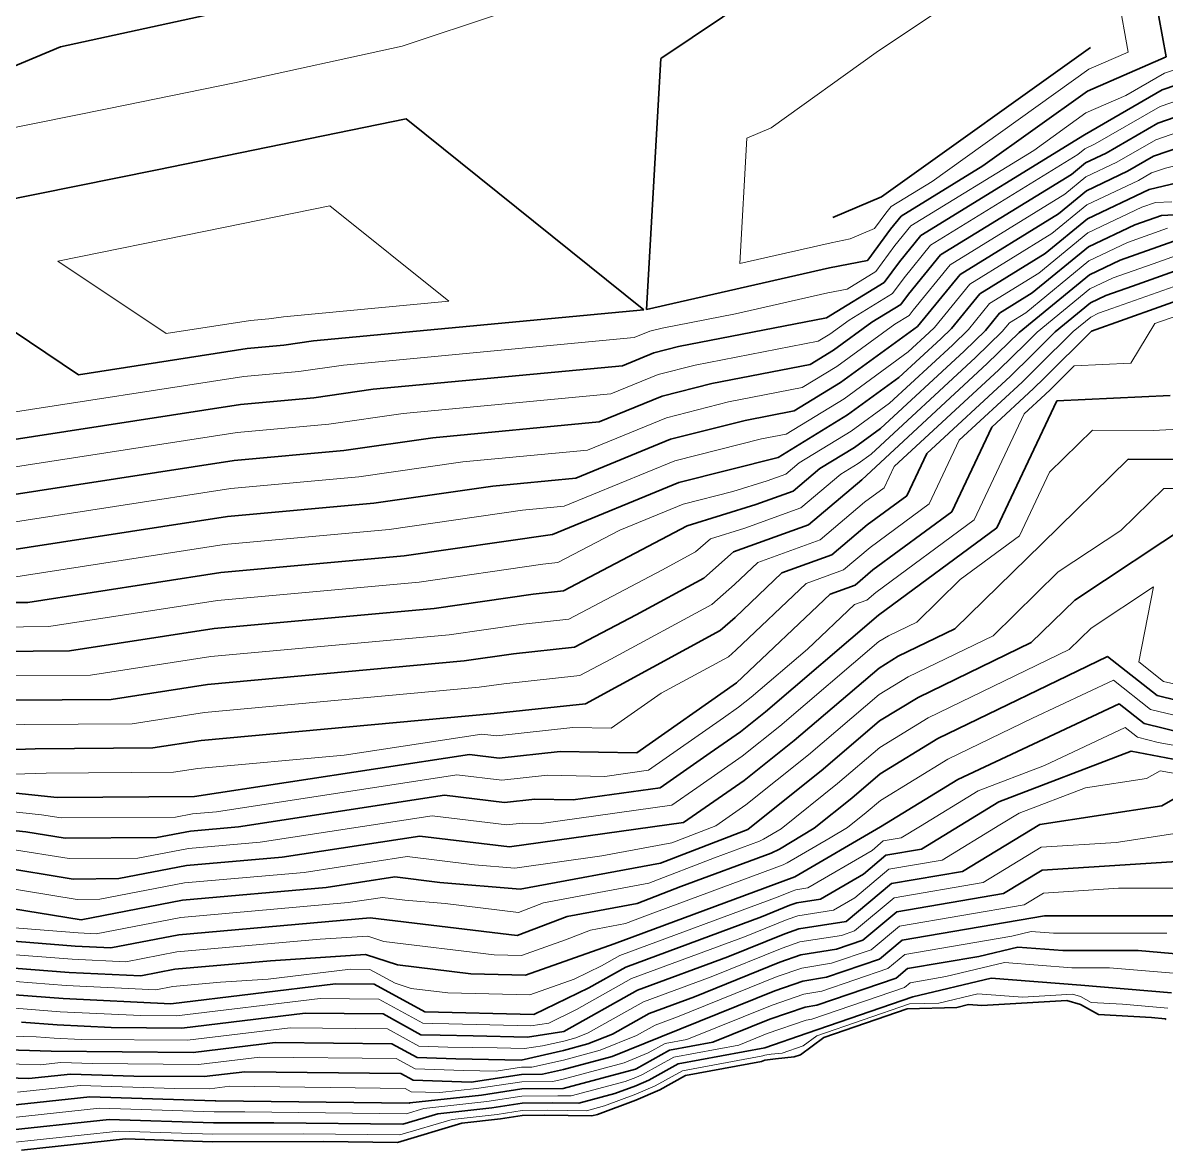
# Model space of a CAD drawing. Header units: millimetres. Extents: x -861324 to 439029, y -308065 to 694685.
# Drawn here: x -713626 to -646021, y -184402 to -117782 of the extents above; entities that cross this region are included whole.
import ezdxf

# ---------------------------------------------------------------- set-up
doc = ezdxf.new("R2010")
doc.units = ezdxf.units.MM
for name, color, linetype, lineweight in [('C-TOPO', 7, 'Continuous', 9), ('C-TOPO-MAJR', 7, 'Continuous', 35), ('C-TOPO-MINR', 7, 'Continuous', 9)]:
    doc.layers.add(name, color=color, linetype=linetype, lineweight=lineweight)

msp = doc.modelspace()

# ---------------------------------------------------------------- linework, layer by layer
at = {"layer": 'C-TOPO', "lineweight": 35}
for p, q in [((-651888, -175557), (-656913, -175862)), ((-651093, -175798), (-651888, -175557)), ((-661332, -176054), (-666263, -177742)), ((-658401, -175966), (-661332, -176054)), ((-657707, -175800), (-658401, -175966)), ((-656913, -175862), (-657707, -175800)), ((-650029, -176387), (-651093, -175798)), ((-646884, -176566), (-650029, -176387)), ((-646079, -176634), (-646884, -176566)), ((-646020, -176676), (-646079, -176634)), ((-666263, -177742), (-667643, -178767)), ((-669746, -179091), (-669946, -179156)), ((-669116, -179006), (-669746, -179091)), ((-668018, -178897), (-669116, -179006)), ((-667643, -178767), (-668018, -178897)), ((-669946, -179156), (-674438, -179992)), ((-674438, -179992), (-675963, -180837)), ((-675963, -180837), (-677377, -181448)), ((-677377, -181448), (-679655, -182297)), ((-684096, -182361), (-685375, -182556)), ((-682787, -182346), (-684096, -182361)), ((-679976, -182383), (-682787, -182346)), ((-679655, -182297), (-679976, -182383)), ((-687659, -182808), (-691467, -183942)), ((-685375, -182556), (-687659, -182808)), ((-707558, -183743), (-713715, -184402)), ((-702435, -183910), (-707558, -183743)), ((-695853, -183892), (-702435, -183910)), ((-691467, -183942), (-695853, -183892))]:
    msp.add_line(p, q, dxfattribs=at)
at = {"layer": 'C-TOPO-MAJR'}
for p, q in [((-649244, -101969), (-675835, -119849)), ((-646021, -119784), (-649244, -101969)), ((-691476, -114852), (-711403, -119205)), ((-711403, -119205), (-725283, -124952)), ((-662859, -128069), (-650496, -119229)), ((-675907, -119897), (-676746, -134715)), ((-675894, -119891), (-675907, -119897)), ((-675835, -119849), (-675894, -119891)), ((-650674, -121815), (-646021, -119784)), ((-646254, -121741), (-641252, -120028)), ((-656855, -126234), (-650674, -121815)), ((-650851, -124400), (-646254, -121741)), ((-646510, -123704), (-643176, -122563)), ((-690962, -123463), (-705688, -126463)), ((-676910, -134736), (-690962, -123463)), ((-649575, -125477), (-646510, -123704)), ((-660531, -130356), (-650851, -124400)), ((-650793, -126056), (-649575, -125477)), ((-648299, -126554), (-646766, -125668)), ((-646766, -125668), (-645099, -125097)), ((-661695, -129213), (-656855, -126234)), ((-651623, -126736), (-650793, -126056)), ((-647022, -127631), (-641519, -126311)), ((-705688, -126463), (-723131, -130000)), ((-659367, -131500), (-651623, -126736)), ((-650734, -127713), (-648299, -126554)), ((-652395, -129071), (-650734, -127713)), ((-650676, -129369), (-647022, -127631)), ((-662859, -128069), (-665725, -129290)), ((-658203, -132644), (-652395, -129071)), ((-646294, -129160), (-644360, -129066)), ((-662323, -129982), (-661695, -129213)), ((-653167, -131406), (-650676, -129369)), ((-650618, -131025), (-647878, -129722)), ((-647878, -129722), (-646294, -129160)), ((-723131, -130000), (-710341, -138573)), ((-663670, -131810), (-662323, -129982)), ((-661787, -131895), (-660531, -130356)), ((-653938, -133741), (-650618, -131025)), ((-648733, -131812), (-645566, -130688)), ((-665919, -132254), (-663683, -131816)), ((-663683, -131816), (-663670, -131810)), ((-661252, -133809), (-659367, -131500)), ((-657039, -133788), (-653167, -131406)), ((-650560, -132681), (-648733, -131812)), ((-676746, -134715), (-665919, -132254)), ((-662691, -133122), (-661787, -131895)), ((-648005, -133340), (-644689, -132166)), ((-666114, -135218), (-662691, -133122)), ((-660716, -135722), (-658203, -132644)), ((-654710, -136076), (-650560, -132681)), ((-661703, -134422), (-661252, -133809)), ((-658714, -135840), (-657039, -133788)), ((-655874, -134932), (-653938, -133741)), ((-650443, -135993), (-643812, -133644)), ((-649588, -133902), (-648005, -133340)), ((-663415, -135470), (-661703, -134422)), ((-652577, -136034), (-650501, -134337)), ((-650501, -134337), (-649588, -133902)), ((-696440, -136580), (-676910, -134736)), ((-656712, -135958), (-655874, -134932)), ((-674847, -136913), (-666114, -135218)), ((-665696, -137131), (-663415, -135470)), ((-665278, -139043), (-660716, -135722)), ((-659344, -136455), (-658714, -135840)), ((-661818, -138742), (-659344, -136455)), ((-657972, -137189), (-656712, -135958)), ((-656601, -137922), (-654710, -136076)), ((-653969, -137425), (-652577, -136034)), ((-653227, -138773), (-650443, -135993)), ((-710341, -138573), (-700362, -137031)), ((-700362, -137031), (-698195, -136832)), ((-698195, -136832), (-696440, -136580)), ((-676310, -137284), (-674847, -136913)), ((-667063, -137966), (-665696, -137131)), ((-662921, -141761), (-657972, -137189)), ((-678172, -138048), (-676310, -137284)), ((-655229, -138655), (-653969, -137425)), ((-692908, -139439), (-678172, -138048)), ((-672885, -139096), (-667063, -137966)), ((-664024, -144780), (-656601, -137922)), ((-675818, -139839), (-672885, -139096)), ((-668012, -140713), (-665278, -139043)), ((-664860, -140955), (-661818, -138742)), ((-660178, -143227), (-655229, -138655)), ((-653858, -139388), (-653227, -138773)), ((-700751, -140340), (-696418, -139942)), ((-696418, -139942), (-692908, -139439)), ((-679552, -141370), (-675818, -139839)), ((-656332, -141674), (-653858, -139388)), ((-652486, -140121), (-645775, -139800)), ((-720710, -143424), (-700751, -140340)), ((-656030, -147617), (-652486, -140121)), ((-675326, -142393), (-670923, -141278)), ((-670923, -141278), (-668012, -140713)), ((-668961, -143461), (-664860, -140955)), ((-689376, -142297), (-679552, -141370)), ((-664442, -142868), (-662921, -141761)), ((-658695, -146671), (-656332, -141674)), ((-694641, -143053), (-689376, -142297)), ((-680931, -144692), (-675326, -142393)), ((-701141, -143649), (-694641, -143053)), ((-666492, -144120), (-664442, -142868)), ((-661359, -145726), (-660178, -143227)), ((-718248, -146293), (-701141, -143649)), ((-674834, -144948), (-668961, -143461)), ((-653366, -148562), (-648264, -143569)), ((-648264, -143569), (-641107, -143607)), ((-668068, -145450), (-666492, -144120)), ((-692864, -146163), (-685843, -145156)), ((-685843, -145156), (-680931, -144692)), ((-682311, -148015), (-674834, -144948)), ((-667176, -147440), (-664024, -144780)), ((-670279, -146254), (-668068, -145450)), ((-663692, -147449), (-661359, -145726)), ((-701531, -146958), (-692864, -146163)), ((-674342, -147503), (-670279, -146254)), ((-663360, -150117), (-658695, -146671)), ((-715787, -149162), (-701531, -146958)), ((-651427, -151892), (-644042, -147016)), ((-691086, -149274), (-682311, -148015)), ((-681660, -151349), (-674342, -147503)), ((-671597, -149047), (-667176, -147440)), ((-665793, -149222), (-663692, -147449)), ((-663029, -152786), (-656030, -147617)), ((-658515, -153597), (-653366, -148562)), ((-701920, -150268), (-691086, -149274)), ((-673368, -150599), (-671597, -149047)), ((-668741, -150293), (-665793, -149222)), ((-713325, -152030), (-701920, -150268)), ((-677350, -152760), (-673368, -150599)), ((-671508, -152919), (-668741, -150293)), ((-664411, -151004), (-663360, -150117)), ((-683459, -151545), (-681660, -151349)), ((-665885, -151539), (-664411, -151004)), ((-716808, -152057), (-713325, -152030)), ((-689309, -152385), (-683459, -151545)), ((-671419, -156790), (-665885, -151539)), ((-654001, -154409), (-651427, -151892)), ((-702310, -153577), (-689309, -152385)), ((-681008, -154683), (-677350, -152760)), ((-669716, -158491), (-663029, -152786)), ((-672394, -153694), (-671508, -152919)), ((-710863, -154899), (-702310, -153577)), ((-680357, -158018), (-672394, -153694)), ((-661858, -155216), (-658515, -153597)), ((-684607, -155075), (-681008, -154683)), ((-660687, -157646), (-654001, -154409)), ((-715507, -154935), (-710863, -154899)), ((-687532, -155495), (-684607, -155075)), ((-662998, -155913), (-661858, -155216)), ((-659517, -160076), (-649488, -155221)), ((-649488, -155221), (-646556, -157526)), ((-702699, -156886), (-687532, -155495)), ((-668014, -160191), (-662998, -155913)), ((-677327, -160920), (-671419, -156790)), ((-708402, -157767), (-702699, -156886)), ((-714206, -157813), (-708402, -157767)), ((-685755, -158606), (-680357, -158018)), ((-662967, -159039), (-660687, -157646)), ((-658346, -162507), (-648789, -158027)), ((-648789, -158027), (-647323, -159179)), ((-646556, -157526), (-645348, -157822)), ((-703089, -160195), (-685755, -158606)), ((-671198, -159675), (-669716, -158491)), ((-666311, -161892), (-662967, -159039)), ((-647323, -159179), (-644907, -159771)), ((-705940, -160636), (-703089, -160195)), ((-672988, -160919), (-671198, -159675)), ((-670978, -162559), (-668014, -160191)), ((-662936, -162166), (-659517, -160076)), ((-716679, -160807), (-712905, -160690)), ((-712905, -160690), (-705940, -160636)), ((-685453, -161232), (-681855, -160840)), ((-681855, -160840), (-677327, -160920)), ((-655919, -163828), (-648090, -160832)), ((-648090, -160832), (-644779, -161451)), ((-703478, -163505), (-687223, -161019)), ((-687223, -161019), (-685453, -161232)), ((-675942, -162984), (-672988, -160919)), ((-670757, -165444), (-666311, -161892)), ((-664608, -163593), (-662936, -162166)), ((-720843, -162591), (-711604, -163568)), ((-674556, -165049), (-670978, -162559)), ((-662905, -165293), (-658346, -162507)), ((-711604, -163568), (-703478, -163505)), ((-700883, -165297), (-688692, -163432)), ((-688692, -163432), (-685152, -163858)), ((-681089, -163703), (-675942, -162984)), ((-666831, -165369), (-664608, -163593)), ((-646277, -164057), (-644652, -163131)), ((-685152, -163858), (-683353, -163663)), ((-683353, -163663), (-681089, -163703)), ((-658198, -165221), (-655919, -163828)), ((-653491, -165149), (-646277, -164057)), ((-720388, -164863), (-713459, -165596)), ((-713459, -165596), (-711131, -165974)), ((-705714, -165932), (-703711, -165546)), ((-703711, -165546), (-700883, -165297)), ((-684850, -166485), (-674556, -165049)), ((-675927, -167436), (-670757, -165444)), ((-668885, -166607), (-666831, -165369)), ((-667977, -168250), (-662905, -165293)), ((-660481, -166611), (-658198, -165221)), ((-658056, -167928), (-653491, -165149)), ((-711131, -165974), (-705714, -165932)), ((-698288, -167089), (-690161, -165846)), ((-690161, -165846), (-684850, -166485)), ((-674712, -168828), (-669367, -166847)), ((-669367, -166847), (-668885, -166607)), ((-663920, -168088), (-662586, -166969)), ((-662586, -166969), (-660481, -166611)), ((-715314, -167624), (-710657, -168380)), ((-707949, -168359), (-703944, -167587)), ((-703944, -167587), (-698288, -167089)), ((-684224, -168988), (-675927, -167436)), ((-653349, -167856), (-644465, -167283)), ((-695693, -168881), (-691630, -168259)), ((-691630, -168259), (-688974, -168579)), ((-678667, -172212), (-667977, -168250)), ((-666457, -169566), (-663920, -168088)), ((-662267, -168644), (-658056, -167928)), ((-655632, -169245), (-653349, -167856)), ((-710657, -168380), (-707949, -168359)), ((-704177, -169628), (-695693, -168881)), ((-688974, -168579), (-684224, -168988)), ((-677297, -169824), (-674712, -168828)), ((-664936, -170883), (-662267, -168644)), ((-717168, -169652), (-710184, -170786)), ((-710184, -170786), (-704177, -169628)), ((-667857, -169790), (-666457, -169566)), ((-661949, -170320), (-655632, -169245)), ((-681445, -170600), (-677297, -169824)), ((-669957, -170612), (-668274, -169934)), ((-668274, -169934), (-667857, -169790)), ((-663950, -171999), (-661949, -170320)), ((-704410, -171670), (-693098, -170673)), ((-693098, -170673), (-684394, -171727)), ((-684394, -171727), (-681445, -170600)), ((-677974, -173584), (-669957, -170612)), ((-667736, -171330), (-664936, -170883)), ((-661630, -171995), (-653207, -170562)), ((-653207, -170562), (-644272, -170562)), ((-719023, -171679), (-710536, -172341)), ((-708415, -172442), (-704410, -171670)), ((-671937, -172974), (-668571, -171618)), ((-668571, -171618), (-667736, -171330)), ((-710536, -172341), (-708415, -172442)), ((-683899, -174059), (-678667, -172212)), ((-665516, -172535), (-663950, -171999)), ((-662964, -173115), (-661630, -171995)), ((-698987, -173212), (-693362, -172840)), ((-693362, -172840), (-691480, -173452)), ((-677281, -174955), (-671937, -172974)), ((-668868, -173303), (-667616, -172870)), ((-667616, -172870), (-665516, -172535)), ((-661311, -173671), (-657100, -172954)), ((-657100, -172954), (-654786, -172400)), ((-654786, -172400), (-652139, -172606)), ((-652139, -172606), (-647671, -172606)), ((-647671, -172606), (-644986, -172833)), ((-717254, -173399), (-710889, -173895)), ((-706645, -174097), (-704643, -173711)), ((-704643, -173711), (-698987, -173212)), ((-691480, -173452), (-687128, -173979)), ((-680150, -174803), (-677974, -173584)), ((-673916, -175336), (-668868, -173303)), ((-666095, -174186), (-662964, -173115)), ((-661978, -174230), (-661311, -173671)), ((-710889, -173895), (-706645, -174097)), ((-687128, -173979), (-683899, -174059)), ((-669165, -174987), (-667496, -174410)), ((-667496, -174410), (-666095, -174186)), ((-666675, -175838), (-661978, -174230)), ((-660992, -175346), (-656365, -174238)), ((-656365, -174238), (-651071, -174650)), ((-704876, -175752), (-695146, -174572)), ((-695146, -174572), (-692843, -174598)), ((-692843, -174598), (-689862, -176232)), ((-683404, -176392), (-680150, -174803)), ((-681633, -177394), (-677281, -174955)), ((-675896, -177698), (-669165, -174987)), ((-651071, -174650), (-645699, -175104)), ((-715485, -175118), (-711241, -175449)), ((-711241, -175449), (-704876, -175752)), ((-676589, -176327), (-673916, -175336)), ((-667255, -177490), (-660992, -175346)), ((-704220, -177187), (-696930, -176303)), ((-696930, -176303), (-692324, -176356)), ((-692324, -176356), (-690090, -177580)), ((-689862, -176232), (-683404, -176392)), ((-678765, -177546), (-676589, -176327)), ((-669462, -176672), (-667375, -175950)), ((-667375, -175950), (-666675, -175838)), ((-713716, -176838), (-711594, -177003)), ((-711594, -177003), (-708411, -177154)), ((-672828, -178027), (-669462, -176672)), ((-708411, -177154), (-704220, -177187)), ((-690090, -177580), (-688945, -177616)), ((-688945, -177616), (-687006, -177655)), ((-687006, -177655), (-683777, -177735)), ((-683777, -177735), (-681633, -177394)), ((-680209, -178130), (-678765, -177546)), ((-678784, -178867), (-675896, -177698)), ((-669759, -178356), (-667255, -177490)), ((-718951, -178357), (-711946, -178557)), ((-703563, -178623), (-698713, -178034)), ((-698713, -178034), (-691805, -178114)), ((-691805, -178114), (-690319, -178928)), ((-681649, -178516), (-680209, -178130)), ((-675384, -178503), (-672828, -178027)), ((-674873, -179308), (-669759, -178356)), ((-711946, -178557), (-703563, -178623)), ((-690319, -178928), (-688028, -179000)), ((-688028, -179000), (-684151, -179078)), ((-684151, -179078), (-681649, -178516)), ((-681665, -179638), (-678784, -178867)), ((-677368, -179602), (-675384, -178503)), ((-702907, -180058), (-700497, -179766)), ((-700497, -179766), (-691285, -179872)), ((-682908, -179917), (-681665, -179638)), ((-681670, -180757), (-677391, -179612)), ((-677391, -179612), (-677377, -179606)), ((-677377, -179606), (-677368, -179602)), ((-676608, -180270), (-674873, -179308)), ((-717949, -180035), (-713279, -180169)), ((-713279, -180169), (-710807, -179904)), ((-710807, -179904), (-707074, -180025)), ((-707074, -180025), (-702907, -180058)), ((-691285, -179872), (-690547, -180276)), ((-690547, -180276), (-687111, -180385)), ((-687111, -180385), (-684136, -179930)), ((-684136, -179930), (-682908, -179917)), ((-677377, -180602), (-676608, -180270)), ((-690752, -181616), (-686502, -181147)), ((-686502, -181147), (-684122, -180783)), ((-684122, -180783), (-681688, -180757)), ((-681688, -180757), (-681670, -180757)), ((-680755, -181636), (-678615, -181063)), ((-678615, -181063), (-677377, -180602)), ((-714612, -181780), (-709667, -181251)), ((-709667, -181251), (-702260, -181492)), ((-702260, -181492), (-702218, -181492)), ((-702218, -181492), (-690777, -181623)), ((-690777, -181623), (-690752, -181616)), ((-685893, -181908), (-684108, -181636)), ((-684108, -181636), (-682282, -181616)), ((-682282, -181616), (-680755, -181636)), ((-691150, -182877), (-689080, -182261)), ((-689080, -182261), (-685893, -181908)), ((-715945, -183392), (-708527, -182598)), ((-708527, -182598), (-702355, -182799)), ((-702355, -182799), (-698777, -182789)), ((-698777, -182789), (-691150, -182877))]:
    msp.add_line(p, q, dxfattribs=at)
at = {"layer": 'C-TOPO-MINR'}
for p, q in [((-649870, -110599), (-663166, -119539)), ((-648259, -119506), (-649870, -110599)), ((-685385, -117234), (-691196, -119153)), ((-691196, -119153), (-701111, -121320)), ((-663166, -119539), (-669376, -123980)), ((-650585, -120522), (-648259, -119506)), ((-646126, -120759), (-643637, -119907)), ((-659857, -127152), (-650585, -120522)), ((-648413, -122082), (-646126, -120759)), ((-701111, -121320), (-708545, -122834)), ((-646382, -122722), (-642214, -121295)), ((-650762, -123108), (-648413, -122082)), ((-708545, -122834), (-717351, -124620)), ((-650213, -124939), (-646382, -122722)), ((-653853, -125317), (-650762, -123108)), ((-669376, -123980), (-670816, -124594)), ((-646638, -124686), (-644137, -123830)), ((-670816, -124594), (-671235, -132003)), ((-650822, -125228), (-650213, -124939)), ((-648937, -126016), (-646638, -124686)), ((-661113, -129784), (-653853, -125317)), ((-659949, -130928), (-651237, -125568)), ((-651237, -125568), (-650822, -125228)), ((-646061, -126364), (-641475, -125264)), ((-650763, -126884), (-648937, -126016)), ((-646894, -126650), (-646061, -126364)), ((-652009, -127903), (-650763, -126884)), ((-650705, -128541), (-647660, -127093)), ((-647660, -127093), (-646894, -126650)), ((-662277, -128641), (-659857, -127152)), ((-658785, -132072), (-652009, -127903)), ((-647450, -128677), (-646658, -128396)), ((-646658, -128396), (-645691, -128349)), ((-695467, -128592), (-702830, -130092)), ((-688441, -134229), (-695467, -128592)), ((-663264, -129939), (-662591, -129025)), ((-662591, -129025), (-662277, -128641)), ((-652781, -130238), (-650705, -128541)), ((-650647, -130197), (-647450, -128677)), ((-662055, -130939), (-661113, -129784)), ((-702830, -130092), (-711551, -131861)), ((-664704, -130553), (-663264, -129939)), ((-657621, -133216), (-652781, -130238)), ((-653553, -132574), (-650647, -130197)), ((-648305, -130767), (-645930, -129924)), ((-671235, -132003), (-665822, -130772)), ((-665822, -130772), (-664704, -130553)), ((-663185, -132472), (-662055, -130939)), ((-661519, -132852), (-659949, -130928)), ((-650589, -131853), (-648305, -130767)), ((-646786, -132014), (-645128, -131427)), ((-711551, -131861), (-705157, -136147)), ((-664888, -133515), (-663185, -132472)), ((-660984, -134766), (-658785, -132072)), ((-654324, -134909), (-650589, -131853)), ((-649160, -132857), (-646786, -132014)), ((-662197, -133772), (-661519, -132852)), ((-656457, -134360), (-653553, -132574)), ((-650531, -133509), (-649160, -132857)), ((-649224, -134667), (-644251, -132905)), ((-671482, -134979), (-666016, -133736)), ((-666016, -133736), (-664888, -133515)), ((-664764, -135344), (-662197, -133772)), ((-659715, -135781), (-657621, -133216)), ((-653644, -136055), (-650531, -133509)), ((-698206, -135151), (-688441, -134229)), ((-657713, -135899), (-656457, -134360)), ((-646689, -135558), (-643374, -134383)), ((-699084, -135277), (-698206, -135151)), ((-675828, -135822), (-671482, -134979)), ((-662065, -135596), (-661210, -135072)), ((-661210, -135072), (-660984, -134766)), ((-655292, -135504), (-654324, -134909)), ((-651510, -136014), (-650472, -135165)), ((-650472, -135165), (-650016, -134947)), ((-650016, -134947), (-649224, -134667)), ((-705157, -136147), (-700167, -135376)), ((-700167, -135376), (-699084, -135277)), ((-676556, -136006), (-675828, -135822)), ((-665905, -136174), (-664764, -135344)), ((-665487, -138087), (-662065, -135596)), ((-660030, -136089), (-659715, -135781)), ((-655711, -136017), (-655292, -135504)), ((-648109, -137896), (-646689, -135558)), ((-694674, -138009), (-677482, -136386)), ((-677482, -136386), (-676556, -136006)), ((-666588, -136592), (-665905, -136174)), ((-661267, -137232), (-660030, -136089)), ((-658658, -136822), (-657713, -135899)), ((-657287, -137555), (-655711, -136017)), ((-654340, -136750), (-653644, -136055)), ((-653598, -138099), (-651510, -136014)), ((-673866, -138004), (-666588, -136592)), ((-665069, -139999), (-661267, -137232)), ((-662370, -140251), (-658658, -136822)), ((-655915, -138288), (-654340, -136750)), ((-663472, -143270), (-657287, -137555)), ((-651465, -138057), (-648109, -137896)), ((-700557, -138685), (-697307, -138387)), ((-697307, -138387), (-694674, -138009)), ((-678862, -139709), (-676064, -138561)), ((-676064, -138561), (-673866, -138004)), ((-667537, -139340), (-665487, -138087)), ((-662101, -144003), (-655915, -138288)), ((-654543, -139021), (-653598, -138099)), ((-652857, -139447), (-651465, -138057)), ((-715526, -140999), (-700557, -138685)), ((-658255, -142450), (-654543, -139021)), ((-691142, -140868), (-678862, -139709)), ((-671904, -140187), (-667537, -139340)), ((-654409, -140897), (-653172, -139754)), ((-653172, -139754), (-652857, -139447)), ((-675572, -141116), (-671904, -140187)), ((-668486, -142087), (-665069, -139999)), ((-664651, -141911), (-662370, -140251)), ((-695529, -141498), (-691142, -140868)), ((-680242, -143031), (-675572, -141116)), ((-657363, -147144), (-654409, -140897)), ((-700946, -141995), (-695529, -141498)), ((-667727, -143791), (-664651, -141911)), ((-652926, -144342), (-650375, -141845)), ((-650375, -141845), (-646797, -141864)), ((-646797, -141864), (-643441, -141703)), ((-719479, -144859), (-700946, -141995)), ((-675080, -143671), (-669942, -142370)), ((-669942, -142370), (-668486, -142087)), ((-660027, -146198), (-658255, -142450)), ((-687609, -143727), (-680242, -143031)), ((-664233, -143824), (-663472, -143270)), ((-693752, -144608), (-687609, -143727)), ((-681621, -146354), (-675080, -143671)), ((-668515, -144456), (-667727, -143791)), ((-665258, -144450), (-664233, -143824)), ((-701336, -145304), (-693752, -144608)), ((-669620, -144857), (-668515, -144456)), ((-667622, -146445), (-665258, -144450)), ((-662691, -145253), (-662101, -144003)), ((-654698, -148089), (-652926, -144342)), ((-717018, -147727), (-701336, -145304)), ((-671651, -145482), (-669620, -144857)), ((-663858, -146114), (-662691, -145253)), ((-648704, -147789), (-646153, -145292)), ((-646153, -145292), (-642575, -145312)), ((-674588, -146226), (-671651, -145482)), ((-691975, -147719), (-684077, -146585)), ((-684077, -146585), (-681621, -146354)), ((-678327, -147759), (-674588, -146226)), ((-670938, -147651), (-667622, -146445)), ((-666485, -148331), (-663858, -146114)), ((-663526, -148783), (-660027, -146198)), ((-663195, -151451), (-657363, -147144)), ((-701725, -148613), (-691975, -147719)), ((-681985, -149682), (-678327, -147759)), ((-672970, -148275), (-670938, -147651)), ((-652396, -150227), (-648704, -147789)), ((-714556, -150596), (-701725, -148613)), ((-673855, -149051), (-672970, -148275)), ((-670169, -149670), (-666485, -148331)), ((-658197, -150674), (-654698, -148089)), ((-675846, -150132), (-673855, -149051)), ((-665102, -150113), (-663526, -148783)), ((-690198, -150829), (-682885, -149780)), ((-682885, -149780), (-681985, -149682)), ((-671553, -150983), (-670169, -149670)), ((-681334, -153016), (-675846, -150132)), ((-667313, -150916), (-665102, -150113)), ((-660772, -153192), (-658197, -150674)), ((-656258, -154003), (-652396, -150227)), ((-702115, -151922), (-690198, -150829)), ((-672881, -152147), (-671553, -150983)), ((-671464, -154854), (-667313, -150916)), ((-650457, -153556), (-646765, -151119)), ((-646765, -151119), (-647638, -155547)), ((-712094, -153465), (-702115, -151922)), ((-664457, -152163), (-663720, -151895)), ((-663720, -151895), (-663195, -151451)), ((-678853, -155389), (-672881, -152147)), ((-667224, -154788), (-664457, -152163)), ((-716157, -153496), (-712094, -153465)), ((-688420, -153940), (-684033, -153310)), ((-684033, -153310), (-681334, -153016)), ((-662443, -154001), (-660772, -153192)), ((-702505, -155232), (-688420, -153940)), ((-663013, -154349), (-662443, -154001)), ((-661273, -156431), (-656258, -154003)), ((-651745, -154815), (-650457, -153556)), ((-670568, -157641), (-667224, -154788)), ((-668865, -159341), (-663013, -154349)), ((-660102, -158861), (-651745, -154815)), ((-709633, -156333), (-702505, -155232)), ((-680683, -156351), (-678853, -155389)), ((-675888, -157404), (-671906, -155242)), ((-671906, -155242), (-671464, -154854)), ((-647638, -155547), (-646172, -156699)), ((-714856, -156374), (-709633, -156333)), ((-686643, -157050), (-685181, -156840)), ((-685181, -156840), (-680683, -156351)), ((-662982, -157476), (-661273, -156431)), ((-653917, -158864), (-649138, -156624)), ((-649138, -156624), (-646939, -158352)), ((-646172, -156699), (-645568, -156847)), ((-702894, -158541), (-686643, -157050)), ((-678842, -159469), (-675888, -157404)), ((-667162, -161042), (-662982, -157476)), ((-671309, -158232), (-670568, -157641)), ((-707171, -159202), (-702894, -158541)), ((-676635, -161952), (-672204, -158855)), ((-672204, -158855), (-671309, -158232)), ((-662951, -160603), (-660102, -158861)), ((-658931, -161292), (-653917, -158864)), ((-646939, -158352), (-645127, -158797)), ((-719216, -159427), (-713556, -159251)), ((-713556, -159251), (-707171, -159202)), ((-685604, -159919), (-681106, -159429)), ((-681106, -159429), (-678842, -159469)), ((-671088, -161117), (-668865, -159341)), ((-653218, -161669), (-648439, -159429)), ((-648439, -159429), (-647706, -160005)), ((-694617, -161055), (-686489, -159812)), ((-686489, -159812), (-685604, -159919)), ((-647706, -160005), (-646498, -160302)), ((-665459, -162742), (-662951, -160603)), ((-646498, -160302), (-644843, -160611)), ((-703284, -161850), (-694617, -161055)), ((-673772, -162984), (-671088, -161117)), ((-670867, -164002), (-667162, -161042)), ((-662920, -163730), (-658931, -161292)), ((-714142, -162187), (-712255, -162129)), ((-712255, -162129), (-704709, -162070)), ((-704709, -162070), (-703284, -161850)), ((-702181, -164401), (-687958, -162226)), ((-687958, -162226), (-685302, -162545)), ((-685302, -162545), (-682604, -162251)), ((-682604, -162251), (-679208, -162312)), ((-679208, -162312), (-676635, -161952)), ((-657132, -163167), (-653218, -161669)), ((-647184, -162445), (-646371, -161981)), ((-646371, -161981), (-644716, -162291)), ((-668794, -165406), (-665459, -162742)), ((-650790, -162990), (-647184, -162445)), ((-675249, -164017), (-673772, -162984)), ((-660552, -165257), (-657132, -163167)), ((-654705, -164488), (-650790, -162990)), ((-720616, -163727), (-712532, -164582)), ((-682970, -165094), (-675249, -164017)), ((-672657, -165246), (-670867, -164002)), ((-663756, -164443), (-662920, -163730)), ((-712532, -164582), (-711368, -164771)), ((-711368, -164771), (-704596, -164718)), ((-704596, -164718), (-703595, -164525)), ((-703595, -164525), (-702181, -164401)), ((-699586, -166193), (-689427, -164639)), ((-689427, -164639), (-685001, -165172)), ((-664868, -165331), (-663756, -164443)), ((-655845, -165185), (-654705, -164488)), ((-685001, -165172), (-684101, -165074)), ((-684101, -165074), (-682970, -165094)), ((-675242, -166242), (-672657, -165246)), ((-669821, -166025), (-668794, -165406)), ((-665895, -165950), (-664868, -165331)), ((-661693, -165952), (-660552, -165257)), ((-659268, -167269), (-655845, -165185)), ((-703828, -166567), (-699586, -166193)), ((-679390, -167018), (-675242, -166242)), ((-672734, -167136), (-670062, -166145)), ((-670062, -166145), (-669821, -166025)), ((-668431, -167428), (-665895, -165950)), ((-663413, -166691), (-662746, -166131)), ((-662746, -166131), (-661693, -165952)), ((-653420, -166502), (-648978, -166216)), ((-648978, -166216), (-645371, -165670)), ((-714386, -166610), (-710894, -167177)), ((-706831, -167146), (-703828, -166567)), ((-667217, -168908), (-663413, -166691)), ((-656844, -168587), (-653420, -166502)), ((-710894, -167177), (-706831, -167146)), ((-696991, -167985), (-690895, -167053)), ((-690895, -167053), (-686912, -167532)), ((-686912, -167532), (-684537, -167737)), ((-684537, -167737), (-679390, -167018)), ((-676689, -170520), (-668672, -167548)), ((-676612, -168630), (-672734, -167136)), ((-668672, -167548), (-668431, -167428)), ((-662427, -167807), (-659268, -167269)), ((-704061, -168608), (-696991, -167985)), ((-664428, -169486), (-662427, -167807)), ((-716241, -168638), (-710421, -169583)), ((-709066, -169573), (-704061, -168608)), ((-682834, -169794), (-676612, -168630)), ((-667917, -169020), (-667217, -168908)), ((-662108, -169482), (-656844, -168587)), ((-653278, -169209), (-648836, -168923)), ((-648836, -168923), (-644368, -168923)), ((-710421, -169583), (-709066, -169573)), ((-694396, -169777), (-692364, -169466)), ((-692364, -169466), (-691036, -169626)), ((-691036, -169626), (-688661, -169831)), ((-678320, -172898), (-668967, -169431)), ((-668967, -169431), (-668126, -169092)), ((-668126, -169092), (-667917, -169020)), ((-665696, -170225), (-664428, -169486)), ((-664443, -171441), (-662108, -169482)), ((-654419, -169904), (-653278, -169209)), ((-704293, -170649), (-694396, -169777)), ((-688661, -169831), (-684309, -170358)), ((-684309, -170358), (-682834, -169794)), ((-667797, -170560), (-665696, -170225)), ((-661789, -171157), (-654419, -169904)), ((-709299, -171614), (-704293, -170649)), ((-680056, -171406), (-677982, -171018)), ((-677982, -171018), (-676689, -170520)), ((-670947, -171793), (-668423, -170776)), ((-668423, -170776), (-667797, -170560)), ((-714604, -171233), (-710360, -171563)), ((-710360, -171563), (-709299, -171614)), ((-681530, -171969), (-680056, -171406)), ((-667676, -172100), (-665226, -171709)), ((-665226, -171709), (-664443, -171441)), ((-663457, -172557), (-661789, -171157)), ((-655153, -171758), (-653997, -171481)), ((-653997, -171481), (-652673, -171584)), ((-652673, -171584), (-645972, -171584)), ((-704526, -172690), (-696043, -171943)), ((-696043, -171943), (-693230, -171757)), ((-693230, -171757), (-692289, -172063)), ((-692289, -172063), (-685761, -172853)), ((-684146, -172893), (-681530, -171969)), ((-677628, -174269), (-670947, -171793)), ((-668720, -172461), (-667676, -172100)), ((-661470, -172833), (-655153, -171758)), ((-718139, -172539), (-710713, -173118)), ((-707530, -173269), (-704526, -172690)), ((-685761, -172853), (-684146, -172893)), ((-679408, -173507), (-678320, -172898)), ((-672926, -174155), (-668720, -172461)), ((-665805, -173361), (-663457, -172557)), ((-662471, -173673), (-661470, -172833)), ((-710713, -173118), (-707530, -173269)), ((-699119, -174296), (-694254, -173706)), ((-694254, -173706), (-693103, -173719)), ((-693103, -173719), (-691612, -174536)), ((-681035, -174302), (-679408, -173507)), ((-669017, -174145), (-667556, -173640)), ((-667556, -173640), (-665805, -173361)), ((-666385, -175012), (-662471, -173673)), ((-659046, -174150), (-655576, -173319)), ((-655576, -173319), (-651605, -173628)), ((-651605, -173628), (-649371, -173628)), ((-649371, -173628), (-645342, -173968)), ((-716369, -174258), (-711065, -174672)), ((-701931, -174482), (-699119, -174296)), ((-683651, -175225), (-681035, -174302)), ((-680892, -176098), (-677628, -174269)), ((-676935, -175641), (-672926, -174155)), ((-674906, -176517), (-669017, -174145)), ((-661152, -174508), (-659046, -174150)), ((-711065, -174672), (-705760, -174924)), ((-705760, -174924), (-704759, -174731)), ((-704759, -174731), (-701931, -174482)), ((-691612, -174536), (-690671, -174842)), ((-690671, -174842), (-688495, -175105)), ((-667435, -175180), (-666385, -175012)), ((-666965, -176664), (-661485, -174788)), ((-661485, -174788), (-661152, -174508)), ((-704548, -176470), (-696038, -175437)), ((-696038, -175437), (-692583, -175477)), ((-692583, -175477), (-689976, -176906)), ((-688495, -175105), (-683651, -175225)), ((-680199, -177470), (-676935, -175641)), ((-669314, -175829), (-667435, -175180)), ((-666672, -177638), (-661192, -175762)), ((-661192, -175762), (-659468, -175711)), ((-659468, -175711), (-657155, -175157)), ((-657155, -175157), (-654507, -175363)), ((-654507, -175363), (-651551, -175184)), ((-651551, -175184), (-651084, -175325)), ((-651084, -175325), (-650458, -175672)), ((-650458, -175672), (-648608, -175777)), ((-714600, -175978), (-711418, -176226)), ((-711418, -176226), (-706643, -176453)), ((-682519, -176893), (-680892, -176098)), ((-674362, -177863), (-669314, -175829)), ((-648608, -175777), (-645923, -176004)), ((-706643, -176453), (-704548, -176470)), ((-689976, -176906), (-689403, -176924)), ((-689403, -176924), (-688434, -176943)), ((-688434, -176943), (-683591, -177063)), ((-683591, -177063), (-682519, -176893)), ((-677330, -177622), (-676242, -177013)), ((-676242, -177013), (-674906, -176517)), ((-669611, -177514), (-667315, -176720)), ((-667315, -176720), (-666965, -176664)), ((-719452, -177518), (-713615, -177684)), ((-713615, -177684), (-712831, -177697)), ((-712831, -177697), (-711770, -177780)), ((-711770, -177780), (-710179, -177856)), ((-703892, -177905), (-697821, -177169)), ((-697821, -177169), (-692064, -177235)), ((-692064, -177235), (-690204, -178254)), ((-681641, -177955), (-680921, -177762)), ((-680921, -177762), (-680199, -177470)), ((-679496, -178498), (-677330, -177622)), ((-671293, -178192), (-669611, -177514)), ((-667483, -178241), (-666672, -177638)), ((-710179, -177856), (-703892, -177905)), ((-690204, -178254), (-688487, -178308)), ((-688487, -178308), (-685578, -178366)), ((-685578, -178366), (-683964, -178406)), ((-683964, -178406), (-682892, -178236)), ((-682892, -178236), (-681641, -177955)), ((-676645, -178658), (-675640, -178101)), ((-675640, -178101), (-674362, -177863)), ((-675129, -178905), (-671293, -178192)), ((-668735, -178675), (-667483, -178241)), ((-703235, -179341), (-699605, -178900)), ((-699605, -178900), (-691545, -178993)), ((-691545, -178993), (-690433, -179602)), ((-683530, -179497), (-681657, -179077)), ((-681657, -179077), (-679496, -178498)), ((-678072, -179235), (-676645, -178658)), ((-676988, -179936), (-675129, -178905)), ((-674617, -179710), (-669869, -178826)), ((-669869, -178826), (-669751, -178788)), ((-669751, -178788), (-669381, -178738)), ((-669381, -178738), (-668735, -178675)), ((-718450, -179196), (-712613, -179363)), ((-712613, -179363), (-711376, -179230)), ((-711376, -179230), (-709510, -179291)), ((-709510, -179291), (-703235, -179341)), ((-690433, -179602), (-687570, -179693)), ((-687570, -179693), (-685631, -179731)), ((-685631, -179731), (-684144, -179504)), ((-684144, -179504), (-683530, -179497)), ((-681673, -180199), (-678072, -179235)), ((-676229, -180603), (-674617, -179710)), ((-686807, -180766), (-684129, -180357)), ((-684129, -180357), (-682287, -180337)), ((-682287, -180337), (-681673, -180199)), ((-681212, -181197), (-678003, -180338)), ((-678003, -180338), (-677377, -180104)), ((-677377, -180104), (-676988, -179936)), ((-713946, -180974), (-710237, -180577)), ((-710237, -180577), (-704637, -180760)), ((-704637, -180760), (-702579, -180776)), ((-702579, -180776), (-701389, -180631)), ((-701389, -180631), (-691026, -180751)), ((-691026, -180751), (-690661, -180950)), ((-690661, -180950), (-688964, -181004)), ((-688964, -181004), (-686807, -180766)), ((-679227, -181789), (-677377, -181100)), ((-677377, -181100), (-676229, -180603)), ((-689916, -181938), (-686198, -181528)), ((-686198, -181528), (-684115, -181209)), ((-684115, -181209), (-681985, -181186)), ((-681985, -181186), (-681212, -181197)), ((-680297, -182076), (-679227, -181789)), ((-715279, -182586), (-709097, -181924)), ((-709097, -181924), (-702308, -182145)), ((-702308, -182145), (-700498, -182141)), ((-700498, -182141), (-690963, -182250)), ((-690963, -182250), (-689916, -181938)), ((-688245, -182583), (-685588, -182289)), ((-685588, -182289), (-684101, -182062)), ((-684101, -182062), (-682580, -182046)), ((-682580, -182046), (-680297, -182076)), ((-691336, -183504), (-688245, -182583)), ((-714634, -183986), (-707957, -183272)), ((-707957, -183272), (-702402, -183452)), ((-702402, -183452), (-697057, -183438)), ((-697057, -183438), (-691336, -183504))]:
    msp.add_line(p, q, dxfattribs=at)

doc.saveas('drawing.dxf')
